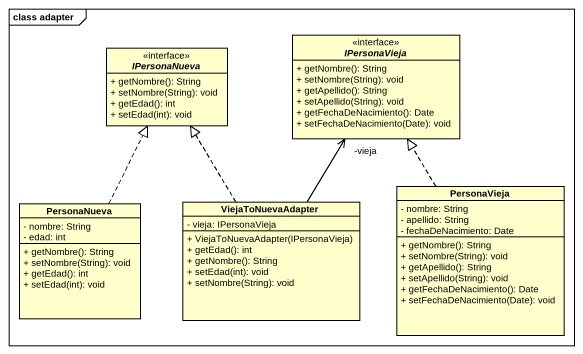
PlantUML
@startuml
mainframe class adapter
hide circle
hide empty members
skinparam classAttributeIconSize 0
interface IPersonaNueva <<interface>> {
  + getNombre(): String
  + setNombre(String): void
  + getEdad(): int
  + setEdad(int): void
}
interface IPersonaVieja <<interface>> {
  + getNombre(): String
  + setNombre(String): void
  + getApellido(): String
  + setApellido(String): void
  + getFechaDeNacimiento(): Date
  + setFechaDeNacimiento(Date): void
}
class PersonaNueva {
  - nombre: String
  - edad: int
  + getNombre(): String
  + setNombre(String): void
  + getEdad(): int
  + setEdad(int): void
}
class ViejaToNuevaAdapter {
  - vieja: IPersonaVieja
  + ViejaToNuevaAdapter(IPersonaVieja)
  + getEdad(): int
  + getNombre(): String
  + setEdad(int): void
  + setNombre(String): void
}
class PersonaVieja {
  - nombre: String
  - apellido: String
  - fechaDeNacimiento: Date
  + getNombre(): String
  + setNombre(String): void
  + getApellido(): String
  + setApellido(String): void
  + getFechaDeNacimiento(): Date
  + setFechaDeNacimiento(Date): void
}
PersonaNueva .up.|> IPersonaNueva
ViejaToNuevaAdapter .up.|> IPersonaNueva
ViejaToNuevaAdapter -up-> "-vieja" IPersonaVieja
PersonaVieja .up.|> IPersonaVieja
@enduml
